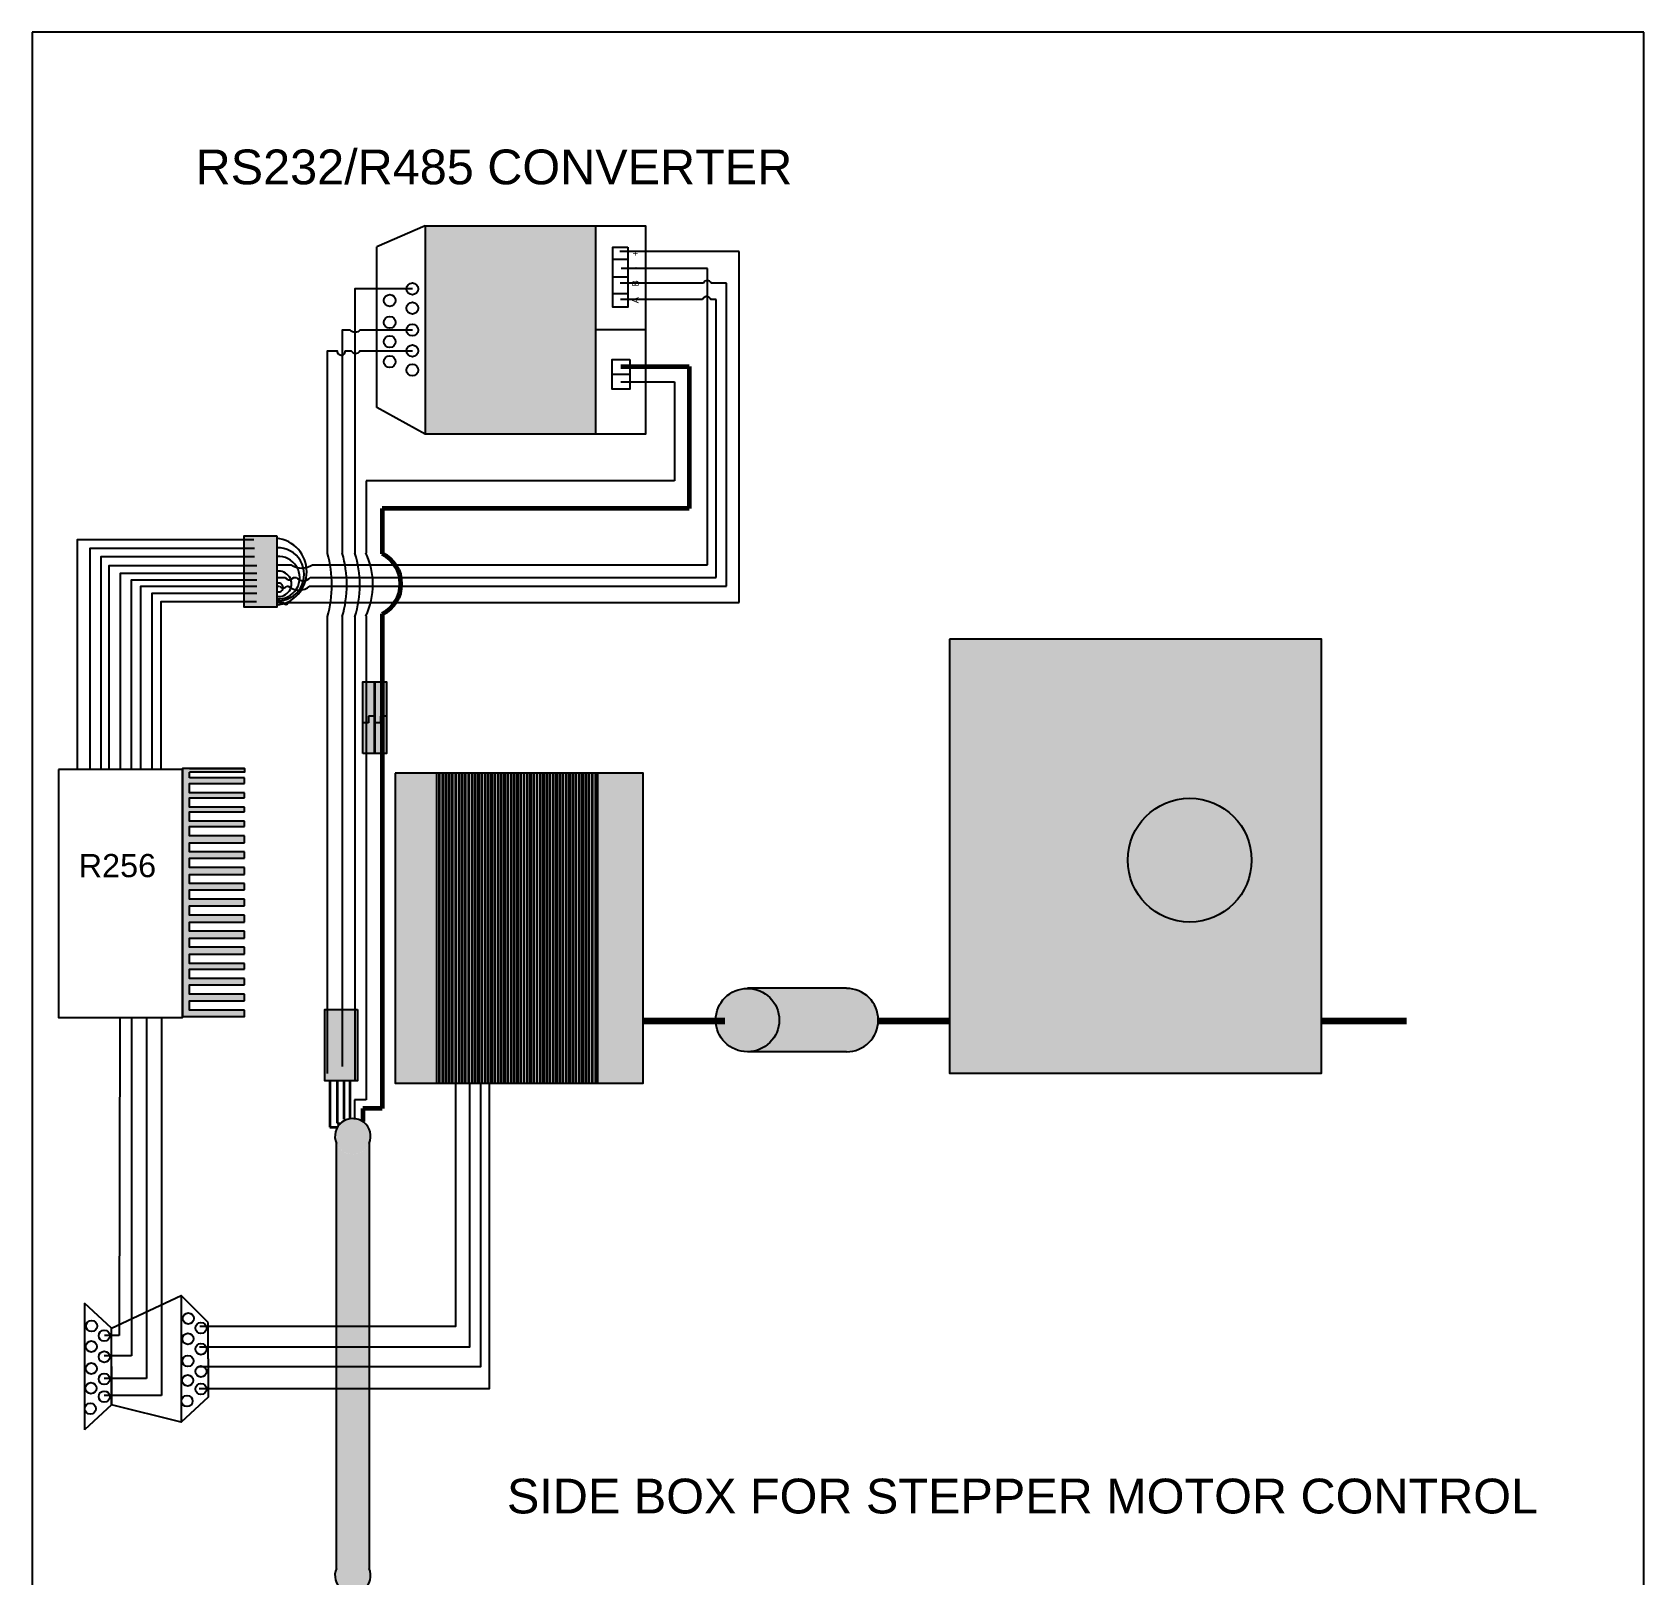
# Paper-space layout 'Layout2' of a CAD drawing. Header units: inches. Extents: x 1.28 to 10.29, y 0.23 to 7.34.
# Drawn here: x 5.91 to 7.271, y 6.034 to 7.337 of the extents above; entities that cross this region are included whole.
import ezdxf

# ---------------------------------------------------------------- set-up
doc = ezdxf.new("R2010")
doc.units = ezdxf.units.IN
doc.header["$LTSCALE"] = 0.002
doc.header["$MEASUREMENT"] = 0
doc.linetypes.add('ACAD_ISO02W100', pattern=[15, 12, -3])
doc.linetypes.add('ACAD_ISO03W100', pattern=[30, 12, -18])
for name, color, linetype, lineweight in [('24VDC', 1, 'Continuous', 60), ('tape', 8, 'Continuous', 90), ('White Wires Not Used', 251, 'Continuous', 25)]:
    doc.layers.add(name, color=color, linetype=linetype, lineweight=lineweight)
for name, color, linetype in [('Black GND', 250, 'Continuous'), ('Connectors', 250, 'Continuous'), ('goes out of box', 4, 'Continuous'), ('Mechanical Syste', 251, 'Continuous'), ('r232 motor control wires', 251, 'Continuous'), ('R232-R485 Converter', 189, 'Continuous'), ('R256', 7, 'Continuous'), ('R256 WIRES', 7, 'Continuous'), ('R485 Wires', 255, 'Continuous'), ('Stepper Motor', 250, 'Continuous'), ('Texts', 6, 'Continuous'), ('White Wire Cape', 251, 'Continuous'), ('White Wires Lateral', 251, 'Continuous')]:
    doc.layers.add(name, color=color, linetype=linetype)
doc.styles.get("Standard").update_dxf_attribs({"font": 'arial.ttf'})

psp = doc.layouts.new('Layout2')

# ---------------------------------------------------------------- hatches: boundary and pattern name
at = {"layer": 'Black GND'}
h = psp.add_hatch(color=1, dxfattribs=at)
h.dxf.hatch_style = 1
h.paths.add_polyline_path([(6.2094, 6.7597), (6.2042, 6.7597), (6.2042, 6.754), (6.1994, 6.754), (6.1994, 6.7282), (6.2094, 6.7282)])
at = {"layer": 'goes out of box', "true_color": 0x000000}
h = psp.add_hatch(color=18, dxfattribs=at)
h.dxf.hatch_style = 1
h.paths.add_polyline_path([(6.1893, 6.7282), (6.1994, 6.7282), (6.1994, 6.7597), (6.1941, 6.7597), (6.1941, 6.7539), (6.1893, 6.7539)])
h.paths.add_polyline_path([(6.1893, 6.7539), (6.1941, 6.7539), (6.1941, 6.7597), (6.1994, 6.7597), (6.1994, 6.7885), (6.1893, 6.7885)])
at = {"layer": 'goes out of box'}
h = psp.add_hatch(color=1, dxfattribs=at)
h.dxf.hatch_style = 1
h.paths.add_polyline_path([(6.2094, 6.7597), (6.2042, 6.7597), (6.2042, 6.754), (6.1994, 6.754), (6.1994, 6.7282), (6.2094, 6.7282)], flags=17)
h.paths.add_polyline_path([(6.1994, 6.7282), (6.2094, 6.7282), (6.2094, 6.7885), (6.1994, 6.7885)])
at = {"layer": 'Mechanical Syste', "true_color": 0x991b1e, "transparency": 33554687}
h = psp.add_hatch(color=244, dxfattribs=at)
h.dxf.hatch_style = 1
h.paths.add_polyline_path([(6.6849, 6.8247), (6.6849, 6.4582), (6.9991, 6.4582), (6.9991, 6.8247)])
at = {"layer": 'Mechanical Syste', "true_color": 0xc7c8ca, "transparency": 33554687}
h = psp.add_hatch(color=9, dxfattribs=at)
h.dxf.hatch_style = 1
h.paths.add_polyline_path([(6.9401, 6.638, 1), (6.8354, 6.638, 1)])
at = {"layer": 'Mechanical Syste', "true_color": 0x939598, "transparency": 33554687}
h = psp.add_hatch(color=252, dxfattribs=at)
h.dxf.hatch_style = 1
h.paths.add_polyline_path([(6.5979, 6.4761, 1), (6.5979, 6.5298, 1)])
h.paths.add_polyline_path([(6.5979, 6.4761, -1), (6.5979, 6.5298), (6.5142, 6.5298, -1), (6.5142, 6.4761)])
h.paths.add_polyline_path([(6.5142, 6.4761, 1), (6.5142, 6.5298, 1)])
at = {"layer": 'R256', "true_color": 0x000000, "transparency": 33554687}
h = psp.add_hatch(color=18, dxfattribs=at)
h.dxf.hatch_style = 1
h.paths.add_polyline_path([(6.0893, 6.7122), (6.0893, 6.7153), (6.0429, 6.7153), (6.0428, 6.7153), (6.037, 6.7153), (6.037, 6.5058), (6.0893, 6.5058), (6.0893, 6.5113), (6.0428, 6.5113), (6.0428, 6.5191), (6.0893, 6.5191), (6.0893, 6.5249), (6.0428, 6.5249), (6.0428, 6.5327), (6.0893, 6.5327), (6.0893, 6.538), (6.0428, 6.538), (6.0428, 6.5458), (6.0893, 6.5458), (6.0893, 6.5508), (6.0428, 6.5508), (6.0428, 6.5586), (6.0893, 6.5586), (6.0893, 6.5644), (6.0428, 6.5644), (6.0428, 6.5722), (6.0893, 6.5722), (6.0893, 6.5779), (6.0428, 6.5779), (6.0428, 6.5857), (6.0893, 6.5857), (6.0893, 6.5915), (6.0428, 6.5915), (6.0428, 6.5993), (6.0893, 6.5993), (6.0893, 6.605), (6.0428, 6.605), (6.0428, 6.6129), (6.0893, 6.6129), (6.0893, 6.6182), (6.0428, 6.6182), (6.0428, 6.626), (6.0893, 6.626), (6.0893, 6.6318), (6.0428, 6.6318), (6.0428, 6.6396), (6.0893, 6.6396), (6.0893, 6.6449), (6.0428, 6.6449), (6.0428, 6.6527), (6.0893, 6.6527), (6.0893, 6.6585), (6.0428, 6.6585), (6.0428, 6.6663), (6.0893, 6.6663), (6.0893, 6.6709), (6.0428, 6.6709), (6.0428, 6.6787), (6.0893, 6.6787), (6.0893, 6.6828), (6.0428, 6.6828), (6.0428, 6.6906), (6.0893, 6.6906), (6.0893, 6.6948), (6.0428, 6.6948), (6.0428, 6.7026), (6.0893, 6.7026), (6.0893, 6.7075), (6.0428, 6.7075), (6.0429, 6.7122)])
at = {"layer": 'R256', "true_color": 0x000000}
h = psp.add_hatch(color=18, dxfattribs=at)
h.dxf.hatch_style = 1
h.paths.add_polyline_path([(6.0893, 6.7026), (6.0893, 6.7075), (6.0428, 6.7075), (6.0429, 6.7153), (6.0429, 6.7153), (6.0428, 6.7153), (6.037, 6.7153), (6.037, 6.5058), (6.0893, 6.5058), (6.0893, 6.5113), (6.0428, 6.5113), (6.0428, 6.5191), (6.0893, 6.5191), (6.0893, 6.5249), (6.0428, 6.5249), (6.0428, 6.5327), (6.0893, 6.5327), (6.0893, 6.538), (6.0428, 6.538), (6.0428, 6.5458), (6.0893, 6.5458), (6.0893, 6.5508), (6.0428, 6.5508), (6.0428, 6.5586), (6.0893, 6.5586), (6.0893, 6.5644), (6.0428, 6.5644), (6.0428, 6.5722), (6.0893, 6.5722), (6.0893, 6.5779), (6.0428, 6.5779), (6.0428, 6.5857), (6.0893, 6.5857), (6.0893, 6.5915), (6.0428, 6.5915), (6.0428, 6.5993), (6.0893, 6.5993), (6.0893, 6.605), (6.0428, 6.605), (6.0428, 6.6129), (6.0893, 6.6129), (6.0893, 6.6182), (6.0428, 6.6182), (6.0428, 6.626), (6.0893, 6.626), (6.0893, 6.6318), (6.0428, 6.6318), (6.0428, 6.6396), (6.0893, 6.6396), (6.0893, 6.6449), (6.0428, 6.6449), (6.0428, 6.6527), (6.0893, 6.6527), (6.0893, 6.6585), (6.0428, 6.6585), (6.0428, 6.6663), (6.0893, 6.6663), (6.0893, 6.6709), (6.0428, 6.6709), (6.0428, 6.6787), (6.0893, 6.6787), (6.0893, 6.6828), (6.0428, 6.6828), (6.0428, 6.6906), (6.0893, 6.6906), (6.0893, 6.6948), (6.0428, 6.6948), (6.0428, 6.7026)])
at = {"layer": 'Stepper Motor', "true_color": 0x000000, "transparency": 33554687}
h = psp.add_hatch(color=18, dxfattribs=at)
h.dxf.hatch_style = 1
h.paths.add_polyline_path([(6.4261, 6.7114), (6.3876, 6.7114), (6.3876, 6.4496), (6.4261, 6.4496)])
h.paths.add_polyline_path([(6.2515, 6.7114), (6.2167, 6.7114), (6.2167, 6.4496), (6.2515, 6.4496)])
h = psp.add_hatch(dxfattribs=at)
h.set_pattern_fill('PLAST', color=18, scale=0.010996, angle=270)
h.set_pattern_definition([(270, (5.560972, 11.7203284), (0.0027490773, -5e-19), []), (270, (5.5613158, 11.7203284), (0.0027490773, -5e-19), []), (270, (5.5616594, 11.7203284), (0.0027490773, -5e-19), [])])
h.paths.add_polyline_path([(6.3876, 6.7114), (6.2515, 6.7114), (6.2515, 6.4496), (6.3876, 6.4496)])
at = {"layer": 'tape', "true_color": 0x000000, "transparency": 33554687}
h = psp.add_hatch(color=18, dxfattribs=at)
h.dxf.hatch_style = 1
h.paths.add_polyline_path([(6.1166, 6.912), (6.0891, 6.912), (6.0891, 6.8518), (6.1166, 6.8518)])
h = psp.add_hatch(color=18, dxfattribs=at)
h.dxf.hatch_style = 1
h.paths.add_polyline_path([(6.1847, 6.5119), (6.1572, 6.5119), (6.1572, 6.4516), (6.1847, 6.4516)])
at = {"layer": 'White Wire Cape', "true_color": 0x939598, "transparency": 33554687}
h = psp.add_hatch(color=252, dxfattribs=at)
h.dxf.hatch_style = 1
h.paths.add_polyline_path([(6.1808, 6.4198, 1), (6.1808, 6.3896, 1)])
h.paths.add_polyline_path([(6.1947, 6.0338), (6.1947, 6.3987, -0.299603), (6.1808, 6.3896, -0.299603), (6.1669, 6.3987), (6.1669, 6.0338)])
h.paths.add_polyline_path([(6.1947, 6.0397), (6.1947, 6.0338), (6.1669, 6.0338), (6.1669, 6.0397, 0.538932), (6.1808, 6.0186, 0.538932)])
at = {"layer": 'White Wires Lateral', "true_color": 0x22346e, "transparency": 33554687}
h = psp.add_hatch(color=159, dxfattribs=at)
h.dxf.hatch_style = 1
h.paths.add_polyline_path([(6.3859, 7.1738), (6.2419, 7.1738), (6.2419, 6.9977), (6.3859, 6.9977)])

# ---------------------------------------------------------------- linework, layer by layer
at = {"layer": '24VDC'}
for p, q in [((6.4071, 7.0549), (6.465, 7.0549)), ((6.465, 7.0549), (6.465, 6.935)), ((6.465, 6.935), (6.2057, 6.935)), ((6.2057, 6.935), (6.2057, 6.8968)), ((6.2057, 6.846), (6.2057, 6.4281)), ((6.2057, 6.4281), (6.1893, 6.4281)), ((6.1893, 6.4281), (6.1893, 6.4172))]:
    psp.add_line(p, q, dxfattribs=at)
psp.add_arc((6.1932, 6.8714), 0.0283, 296.2128, 63.7872, dxfattribs=at)
at = {"layer": 'Black GND'}
for p, q in [((6.4073, 7.0421), (6.4527, 7.0421)), ((6.4527, 7.0421), (6.4527, 6.9585)), ((6.1999, 6.9585), (6.192, 6.9585)), ((6.192, 6.9585), (6.192, 6.8976)), ((6.4527, 6.9585), (6.1999, 6.9585)), ((6.192, 6.8441), (6.192, 6.4356)), ((6.192, 6.4356), (6.1822, 6.4356)), ((6.1822, 6.4356), (6.1822, 6.4189)), ((6.1677, 6.4184), (6.1677, 6.4184))]:
    psp.add_line(p, q, dxfattribs=at)
psp.add_arc((6.1328, 6.8708), 0.0649, 335.6838, 24.3162, dxfattribs=at)
at = {"layer": 'Connectors'}
for p, q in [((6.2419, 7.1738), (6.2011, 7.1561)), ((6.2419, 7.1738), (6.2419, 6.9977)), ((6.4132, 7.1454), (6.4006, 7.1454)), ((6.4132, 7.1304), (6.4006, 7.1304)), ((6.4132, 7.1163), (6.4006, 7.1163)), ((6.4147, 7.0483), (6.3998, 7.0483)), ((6.2419, 6.9977), (6.2011, 7.0203)), ((6.1941, 6.7539), (6.1893, 6.7539)), ((6.1994, 6.7597), (6.1941, 6.7597)), ((6.1941, 6.7597), (6.1941, 6.7539)), ((6.2042, 6.754), (6.1994, 6.754)), ((6.2094, 6.7597), (6.2042, 6.7597)), ((6.2042, 6.7597), (6.2042, 6.754)), ((5.9542, 6.2639), (5.9542, 6.1567)), ((5.9769, 6.2428), (5.9542, 6.2639)), ((6.0359, 6.2703), (6.0359, 6.1632)), ((6.0586, 6.2475), (6.0359, 6.2703)), ((5.9769, 6.2103), (5.9769, 6.2428)), ((6.0586, 6.2168), (6.0586, 6.2475)), ((5.9769, 6.2103), (5.9769, 6.1779)), ((6.0586, 6.2168), (6.0586, 6.1843)), ((6.0586, 6.1843), (6.0359, 6.1632)), ((5.9769, 6.1779), (5.9542, 6.1567))]:
    psp.add_line(p, q, dxfattribs=at)
at = {"layer": 'Connectors', "color": 9}
for p, q in [((6.1941, 6.754), (6.1893, 6.754)), ((6.1994, 6.7597), (6.1941, 6.7597)), ((6.1941, 6.7597), (6.1941, 6.754))]:
    psp.add_line(p, q, dxfattribs=at)
at = {"layer": 'Connectors'}
psp.add_lwpolyline([(6.2011, 7.0203), (6.2011, 7.1561)], dxfattribs=at)
for points in [[(6.4132, 7.1557), (6.4132, 7.1051), (6.4006, 7.1051), (6.4006, 7.1557)], [(6.4147, 7.0609), (6.4147, 7.0357), (6.3998, 7.0357), (6.3998, 7.0609)], [(6.1893, 6.7282), (6.1893, 6.7885), (6.1994, 6.7885), (6.1994, 6.7282)], [(6.1991, 6.7282), (6.1991, 6.7885), (6.2092, 6.7885), (6.2092, 6.7282)], [(6.1994, 6.7282), (6.1994, 6.7885), (6.2094, 6.7885), (6.2094, 6.7282)], [(5.9769, 6.1779), (5.9769, 6.2428), (6.0359, 6.2703), (6.0359, 6.1632)]]:
    psp.add_lwpolyline(points, close=True, dxfattribs=at)
for centre, radius in [((6.2311, 7.1205), 0.00498), ((6.212, 7.1107), 0.00498), ((6.2311, 7.1042), 0.00498), ((6.212, 7.0922), 0.00498), ((6.212, 7.0759), 0.00498), ((6.2311, 7.0857), 0.00498), ((6.2311, 7.0682), 0.00498), ((6.212, 7.059), 0.00498), ((6.2311, 7.0519), 0.00498), ((5.9601, 6.2445), 0.00469), ((6.0418, 6.2509), 0.00469), ((5.9708, 6.2363), 0.00469), ((6.0415, 6.2337), 0.00469), ((6.0525, 6.2428), 0.00469), ((5.9599, 6.2272), 0.00469), ((5.9708, 6.2185), 0.00469), ((6.0525, 6.225), 0.00469), ((5.9599, 6.2086), 0.00469), ((6.0415, 6.215), 0.00469), ((6.0525, 6.2061), 0.00469), ((5.9596, 6.192), 0.00469), ((5.9708, 6.1997), 0.00469), ((6.0413, 6.1985), 0.00469), ((6.0525, 6.1913), 0.00469), ((5.9708, 6.1849), 0.00469), ((6.0408, 6.1811), 0.00469), ((5.9591, 6.1747), 0.00469)]:
    psp.add_circle(centre, radius, dxfattribs=at)
at = {"layer": 'Mechanical Syste'}
for p, q in [((6.5979, 6.5298), (6.5142, 6.5298)), ((6.5979, 6.4761), (6.5142, 6.4761))]:
    psp.add_line(p, q, dxfattribs=at)
at = {"layer": 'Mechanical Syste', "lineweight": 140}
for p, q in [((6.4261, 6.5022), (6.495, 6.5022)), ((6.6247, 6.5022), (6.6849, 6.5022)), ((6.9987, 6.5022), (7.0709, 6.5022))]:
    psp.add_line(p, q, dxfattribs=at)
at = {"layer": 'Mechanical Syste'}
psp.add_lwpolyline([(6.6849, 6.8247), (6.6849, 6.4582), (6.9991, 6.4582), (6.9991, 6.8247)], close=True, dxfattribs=at)
for centre, radius in [((6.8878, 6.638), 0.0523), ((6.5142, 6.5029), 0.0268)]:
    psp.add_circle(centre, radius, dxfattribs=at)
psp.add_arc((6.5979, 6.5029), 0.0268, 270, 90, dxfattribs=at)
at = {"layer": 'r232 motor control wires', "color": 251, "lineweight": 35}
for p, q in [((6.1614, 6.4516), (6.1614, 6.4171)), ((6.1677, 6.4516), (6.1677, 6.4184)), ((6.1731, 6.4516), (6.1731, 6.4192)), ((6.1783, 6.4516), (6.1783, 6.4196))]:
    psp.add_line(p, q, dxfattribs=at)
at = {"layer": 'r232 motor control wires', "lineweight": 35}
for p, q in [((6.1614, 6.4171), (6.1614, 6.4125)), ((6.1614, 6.4125), (6.1678, 6.4125)), ((6.1677, 6.4184), (6.1677, 6.4158)), ((6.1677, 6.4158), (6.1703, 6.4156))]:
    psp.add_line(p, q, dxfattribs=at)
at = {"layer": 'r232 motor control wires', "color": 5}
for points in [[(6.2311, 7.1205), (6.1825, 7.1205), (6.1825, 6.8972)], [(6.1825, 6.8436), (6.1825, 6.4516)]]:
    psp.add_lwpolyline(points, dxfattribs=at)
at = {"layer": 'r232 motor control wires', "color": 3}
psp.add_lwpolyline([(6.2311, 7.0857), (6.1868, 7.0857, -0.454202), (6.1787, 7.0857), (6.1719, 7.0857), (6.1719, 6.8972)], format="xyb", dxfattribs=at)
at = {"layer": 'r232 motor control wires', "color": 1}
psp.add_lwpolyline([(6.1594, 6.8971), (6.1594, 7.0682), (6.1675, 7.0682, 1.003971), (6.1746, 7.0682), (6.1795, 7.0682, 0.621122), (6.1867, 7.0682), (6.2311, 7.0682)], format="xyb", dxfattribs=at)
psp.add_lwpolyline([(6.1594, 6.4577), (6.1594, 6.8437)], dxfattribs=at)
at = {"layer": 'r232 motor control wires', "color": 3}
psp.add_lwpolyline([(6.1719, 6.8437), (6.1719, 6.4636)], dxfattribs=at)
at = {"layer": 'r232 motor control wires', "color": 1}
psp.add_arc((6.0622, 6.8704), 0.1009, 344.6747, 15.3253, dxfattribs=at)
at = {"layer": 'r232 motor control wires', "color": 3}
psp.add_arc((6.079, 6.8705), 0.0967, 343.9425, 16.0575, dxfattribs=at)
at = {"layer": 'r232 motor control wires', "color": 5}
psp.add_arc((6.0978, 6.8704), 0.0889, 342.4311, 17.5689, dxfattribs=at)
at = {"layer": 'R232-R485 Converter'}
for p, q in [((6.3859, 7.1738), (6.3859, 6.9977)), ((6.428, 7.0858), (6.3859, 7.0858))]:
    psp.add_line(p, q, dxfattribs=at)
psp.add_lwpolyline([(6.2419, 7.1738), (6.428, 7.1738), (6.428, 6.9977), (6.2419, 6.9977)], dxfattribs=at)
at = {"layer": 'R256'}
psp.add_line((6.0428, 6.7075), (6.0429, 6.7122), dxfattribs=at)
psp.add_lwpolyline([(5.9323, 6.7145), (5.9323, 6.5051), (6.037, 6.5051), (6.037, 6.7145)], close=True, dxfattribs=at)
for points in [[(6.0893, 6.7153), (6.037, 6.7153), (6.037, 6.5058), (6.0893, 6.5058), (6.0893, 6.5113)], [(6.0428, 6.7153), (6.0893, 6.7153)], [(6.0429, 6.7153), (6.0893, 6.7153), (6.0893, 6.7122), (6.0429, 6.7122)], [(6.0893, 6.7075), (6.0428, 6.7075)], [(6.0893, 6.6948), (6.0428, 6.6948), (6.0428, 6.7026), (6.0893, 6.7026)], [(6.0893, 6.7026), (6.0893, 6.7075)], [(6.0893, 6.6828), (6.0428, 6.6828), (6.0428, 6.6906), (6.0893, 6.6906)], [(6.0893, 6.6906), (6.0893, 6.6948)], [(6.0893, 6.6709), (6.0428, 6.6709), (6.0428, 6.6787), (6.0893, 6.6787)], [(6.0893, 6.6787), (6.0893, 6.6828)], [(6.0893, 6.6585), (6.0428, 6.6585), (6.0428, 6.6663), (6.0893, 6.6663)], [(6.0893, 6.6663), (6.0893, 6.6709)], [(6.0893, 6.6527), (6.0893, 6.6585)], [(6.0893, 6.6449), (6.0428, 6.6449), (6.0428, 6.6527), (6.0893, 6.6527)], [(6.0893, 6.6396), (6.0893, 6.6449)], [(6.0893, 6.6318), (6.0428, 6.6318), (6.0428, 6.6396), (6.0893, 6.6396)], [(6.0893, 6.626), (6.0893, 6.6318)], [(6.0893, 6.6182), (6.0428, 6.6182), (6.0428, 6.626), (6.0893, 6.626)], [(6.0893, 6.6129), (6.0893, 6.6182)], [(6.0893, 6.605), (6.0428, 6.605), (6.0428, 6.6129), (6.0893, 6.6129)], [(6.0893, 6.5993), (6.0893, 6.605)], [(6.0893, 6.5915), (6.0428, 6.5915), (6.0428, 6.5993), (6.0893, 6.5993)], [(6.0893, 6.5857), (6.0893, 6.5915)], [(6.0893, 6.5779), (6.0428, 6.5779), (6.0428, 6.5857), (6.0893, 6.5857)], [(6.0893, 6.5722), (6.0893, 6.5779)], [(6.0893, 6.5644), (6.0428, 6.5644), (6.0428, 6.5722), (6.0893, 6.5722)], [(6.0893, 6.5586), (6.0893, 6.5644)], [(6.0893, 6.5508), (6.0428, 6.5508), (6.0428, 6.5586), (6.0893, 6.5586)], [(6.0893, 6.5458), (6.0893, 6.5508)], [(6.0893, 6.538), (6.0428, 6.538), (6.0428, 6.5458), (6.0893, 6.5458)], [(6.0893, 6.5327), (6.0893, 6.538)], [(6.0893, 6.5249), (6.0428, 6.5249), (6.0428, 6.5327), (6.0893, 6.5327)], [(6.0893, 6.5191), (6.0893, 6.5249)], [(6.0893, 6.5113), (6.0428, 6.5113), (6.0428, 6.5191), (6.0893, 6.5191)]]:
    psp.add_lwpolyline(points, dxfattribs=at)
at = {"layer": 'R256 WIRES', "color": 1}
for p, q in [((5.984, 6.505), (5.9833, 6.2365)), ((5.9769, 6.2366), (5.9711, 6.2366)), ((5.9833, 6.2365), (5.9769, 6.2365))]:
    psp.add_line(p, q, dxfattribs=at)
at = {"layer": 'R256 WIRES', "color": 5}
for p, q in [((5.9939, 6.5051), (5.9939, 6.2194)), ((5.9887, 6.2194), (5.9708, 6.2194)), ((5.9939, 6.2194), (5.9887, 6.2194))]:
    psp.add_line(p, q, dxfattribs=at)
at = {"layer": 'R256 WIRES', "color": 3}
for p, q in [((6.0065, 6.5051), (6.0065, 6.2003)), ((6.0012, 6.2003), (5.9708, 6.2003)), ((6.0065, 6.2003), (6.0012, 6.2003))]:
    psp.add_line(p, q, dxfattribs=at)
at = {"layer": 'R256 WIRES', "color": 250}
for p, q in [((6.0191, 6.5051), (6.0191, 6.1858)), ((6.0142, 6.1858), (5.9708, 6.1858)), ((6.0191, 6.1858), (6.0142, 6.1858))]:
    psp.add_line(p, q, dxfattribs=at)
at = {"layer": 'R256 WIRES', "color": 5}
psp.add_lwpolyline([(6.0509, 6.2104), (6.2889, 6.2104), (6.2889, 6.4496)], dxfattribs=at)
at = {"layer": 'R256 WIRES', "color": 1}
psp.add_lwpolyline([(6.0509, 6.1917), (6.2964, 6.1917), (6.2964, 6.4496)], dxfattribs=at)
at = {"layer": 'R256 WIRES', "color": 3}
psp.add_lwpolyline([(6.0512, 6.2269), (6.2797, 6.2269), (6.2797, 6.4496)], dxfattribs=at)
at = {"layer": 'R256 WIRES', "color": 250}
psp.add_lwpolyline([(6.0517, 6.2443), (6.2678, 6.2443), (6.2678, 6.4496)], dxfattribs=at)
at = {"layer": 'R485 Wires', "color": 1}
for p, q in [((6.5071, 7.152), (6.4063, 7.152)), ((6.5071, 6.8555), (6.5071, 7.152)), ((6.1166, 6.8555), (6.1224, 6.8555)), ((6.1264, 6.8555), (6.5071, 6.8555))]:
    psp.add_line(p, q, dxfattribs=at)
at = {"layer": 'R485 Wires', "color": 3}
for p, q in [((6.4805, 7.1377), (6.4074, 7.1377)), ((6.4805, 6.8874), (6.4805, 7.1377)), ((6.1166, 6.8874), (6.1287, 6.8874)), ((6.1467, 6.8874), (6.2334, 6.8874)), ((6.2334, 6.8874), (6.4805, 6.8874))]:
    psp.add_line(p, q, dxfattribs=at)
at = {"layer": 'R485 Wires', "color": 36}
for p, q in [((6.477, 7.1253), (6.4068, 7.1253)), ((6.4966, 7.1253), (6.4836, 7.1253)), ((6.4966, 7.1114), (6.4966, 7.1253)), ((6.4966, 6.8694), (6.4966, 7.1114)), ((6.1166, 6.8694), (6.1183, 6.8694)), ((6.1251, 6.8694), (6.1262, 6.8694)), ((6.1442, 6.8694), (6.4966, 6.8694))]:
    psp.add_line(p, q, dxfattribs=at)
at = {"layer": 'R485 Wires'}
for p, q in [((6.4762, 7.1114), (6.4069, 7.1114)), ((6.4878, 7.1114), (6.4831, 7.1114)), ((6.4878, 6.8768), (6.4878, 7.1114)), ((5.9846, 6.8805), (5.9846, 6.8805)), ((6.1166, 6.8768), (6.124, 6.8768)), ((6.1448, 6.8768), (6.4878, 6.8768))]:
    psp.add_line(p, q, dxfattribs=at)
at = {"layer": 'R485 Wires', "color": 18, "linetype": 'ACAD_ISO02W100', "true_color": 0x000000}
psp.add_line((6.4762, 7.1114), (6.4069, 7.1114), dxfattribs=at)
at = {"layer": 'R485 Wires', "color": 18, "linetype": 'ACAD_ISO03W100', "true_color": 0x000000}
for p, q in [((6.4878, 7.1114), (6.4831, 7.1114)), ((6.4878, 6.8768), (6.4878, 7.1114)), ((6.1166, 6.8768), (6.1203, 6.8768)), ((6.1305, 6.8768), (6.1332, 6.8768)), ((6.1448, 6.8768), (6.4878, 6.8768))]:
    psp.add_line(p, q, dxfattribs=at)
at = {"layer": 'R485 Wires', "color": 2}
psp.add_lwpolyline([(5.9482, 6.7145), (5.9482, 6.9089), (6.0971, 6.9089)], dxfattribs=at)
at = {"layer": 'R485 Wires', "color": 5}
psp.add_lwpolyline([(5.959, 6.7145), (5.959, 6.9014), (6.0977, 6.9014)], dxfattribs=at)
at = {"layer": 'R485 Wires', "color": 7}
psp.add_lwpolyline([(5.9681, 6.7145), (5.9681, 6.8945), (6.0977, 6.8945)], dxfattribs=at)
at = {"layer": 'R485 Wires', "color": 3}
psp.add_lwpolyline([(5.975, 6.7145), (5.975, 6.887), (6.0998, 6.887)], dxfattribs=at)
at = {"layer": 'R485 Wires', "color": 20}
psp.add_lwpolyline([(5.9846, 6.7145), (5.9846, 6.8805), (6.0998, 6.8805)], dxfattribs=at)
at = {"layer": 'R485 Wires'}
psp.add_lwpolyline([(5.9938, 6.7145), (5.9938, 6.8748), (6.0998, 6.8748)], dxfattribs=at)
at = {"layer": 'R485 Wires', "color": 18, "linetype": 'ACAD_ISO03W100', "true_color": 0x000000}
psp.add_lwpolyline([(5.9938, 6.7145), (5.9938, 6.8748), (6.0998, 6.8748)], dxfattribs=at)
at = {"layer": 'R485 Wires', "color": 36}
psp.add_lwpolyline([(6.0018, 6.7145), (6.0018, 6.8693), (6.0998, 6.8693)], dxfattribs=at)
at = {"layer": 'R485 Wires', "color": 18, "true_color": 0x000000}
psp.add_lwpolyline([(6.0114, 6.7145), (6.0114, 6.8634), (6.0998, 6.8634)], dxfattribs=at)
at = {"layer": 'R485 Wires', "color": 1}
psp.add_lwpolyline([(6.0189, 6.7145), (6.0189, 6.8564), (6.0993, 6.8564)], dxfattribs=at)
at = {"layer": 'R485 Wires', "color": 36}
for centre, radius, start, end in [((6.4803, 7.1239), 0.00358, 23.2582, 156.7418), ((6.1219, 6.8725), 0.00446, 224.1286, 315.8714), ((6.1354, 6.8801), 0.0141, 229.3819, 310.6181)]:
    psp.add_arc(centre, radius, start, end, dxfattribs=at)
at = {"layer": 'R485 Wires'}
for centre, radius, start, end in [((6.4797, 7.1104), 0.00361, 16.8142, 163.1858), ((6.1181, 6.8766), 0.0179, 265.3515, 94.6485), ((6.1272, 6.8783), 0.00358, 205.3572, 334.6428), ((6.139, 6.8812), 0.00726, 216.8842, 323.1158)]:
    psp.add_arc(centre, radius, start, end, dxfattribs=at)
at = {"layer": 'R485 Wires', "color": 18, "linetype": 'ACAD_ISO03W100', "true_color": 0x000000}
for centre, radius, start, end in [((6.4797, 7.1104), 0.00361, 16.8142, 163.1858), ((6.1272, 6.8783), 0.00358, 205.3572, 334.6428)]:
    psp.add_arc(centre, radius, start, end, dxfattribs=at)
at = {"layer": 'R485 Wires', "color": 2}
psp.add_arc((6.1135, 6.8816), 0.0284, 276.2636, 83.7364, dxfattribs=at)
at = {"layer": 'R485 Wires', "color": 5}
psp.add_arc((6.1173, 6.8794), 0.0224, 268.159, 91.841, dxfattribs=at)
at = {"layer": 'R485 Wires', "color": 20}
psp.add_arc((6.1183, 6.8714), 0.0107, 260.7173, 99.2827, dxfattribs=at)
at = {"layer": 'R485 Wires', "color": 3}
psp.add_arc((6.1377, 6.9015), 0.0168, 237.599, 302.401, dxfattribs=at)
at = {"layer": 'R485 Wires', "color": 18, "true_color": 0x000000}
psp.add_arc((6.1182, 6.8682), 0.00373, 245.5524, 114.4476, dxfattribs=at)
at = {"layer": 'R485 Wires', "color": 1}
psp.add_arc((6.1244, 6.856), 0.00203, 192.1755, 347.8245, dxfattribs=at)
at = {"layer": 'Stepper Motor'}
for p, q in [((6.2515, 6.7114), (6.2515, 6.4496)), ((6.3876, 6.7114), (6.3876, 6.4496))]:
    psp.add_line(p, q, dxfattribs=at)
psp.add_lwpolyline([(6.2167, 6.7114), (6.2167, 6.4496), (6.4261, 6.4496), (6.4261, 6.7114)], close=True, dxfattribs=at)
at = {"layer": 'tape', "color": 18, "lineweight": -2, "true_color": 0x000000}
for points in [[(6.1166, 6.912), (6.1166, 6.8518), (6.0891, 6.8518), (6.0891, 6.912)], [(6.1847, 6.5119), (6.1847, 6.4516), (6.1572, 6.4516), (6.1572, 6.5119)]]:
    psp.add_lwpolyline(points, close=True, dxfattribs=at)
at = {"layer": 'White Wire Cape'}
for points in [[(6.1669, 6.0397), (6.1669, 6.3987)], [(6.1947, 6.3987), (6.1947, 6.0397)]]:
    psp.add_lwpolyline(points, dxfattribs=at)
for centre, start, end in [((6.1808, 6.4047), 336.7135, 203.2865), ((6.1808, 6.0338), 156.7135, 23.2865)]:
    psp.add_arc(centre, 0.0151, start, end, dxfattribs=at)
at = {"layer": 'White Wires Not Used', "color": 0}
for p, q in [((7.2714, 7.3373), (5.91, 7.3373)), ((5.91, 7.3373), (5.91, 5.9758)), ((7.2714, 5.9758), (7.2714, 7.3373))]:
    psp.add_line(p, q, dxfattribs=at)

# ---------------------------------------------------------------- texts
at = {"layer": 'Texts'}
for s, height, p in [('RS232/R485 CONVERTER', 0.029382, (6.048, 7.2088)), ('R256', 0.0196, (5.9492, 6.6236)), ('SIDE BOX FOR STEPPER MOTOR CONTROL', 0.029382, (6.311, 6.0862))]:
    psp.add_text(s, height=height, dxfattribs=at).set_placement(p)
psp.add_text('A    B    -    +', height=0.005701, rotation=90, dxfattribs=at).set_placement((6.4223, 7.1083))

doc.saveas('drawing.dxf')
